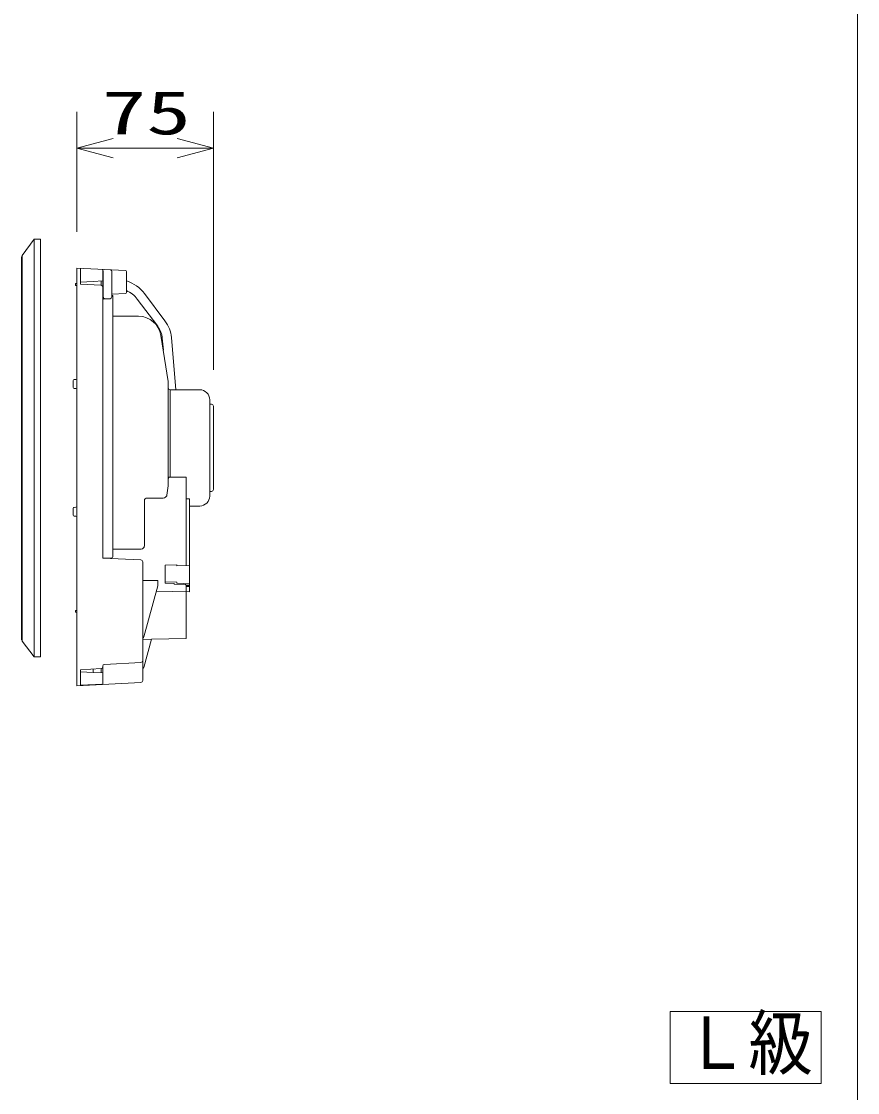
# Model space of a CAD drawing. Units: millimetres, scale not verified. Extents: x -811 to 811, y -280 to 280.
# Drawn here: x -198.6 to -152.6, y -198 to -139 of the extents above; entities that cross this region are included whole.
import ezdxf
from ezdxf.enums import TextEntityAlignment as Align

# ---------------------------------------------------------------- set-up
doc = ezdxf.new("R2010")
doc.units = ezdxf.units.MM
doc.header["$LTSCALE"] = 2
for name, color, linetype, lineweight in [('0-1_MOJI1', 7, 'Continuous', 9), ('0-2_SUNPO', 7, 'Continuous', 9), ('0-3_0', 7, 'Continuous', 9), ('0-6_GAIKEI', 4, 'Continuous', 9), ('0-8_WAKU-M', 7, 'Continuous', 9)]:
    doc.layers.add(name, color=color, linetype=linetype, lineweight=lineweight)
doc.styles.add('ＭＳ ゴシック', font='')
doc.styles.get('ＭＳ ゴシック').set_extended_font_data('MS Gothic')

# ---------------------------------------------------------------- blocks, each defined once
blk = doc.blocks.new('_OPEN30')
at = {"layer": '0-3_0'}
blk.add_line((0, 0), (-2, 0), dxfattribs=at)
blk.add_lwpolyline([(-2, 0.536), (0, 0), (-2, -0.536)], dxfattribs=at)

msp = doc.modelspace()

# ---------------------------------------------------------------- linework, layer by layer
at = {"layer": '0-1_MOJI1'}
msp.add_lwpolyline([(-162.916, -193.497), (-154.595, -193.497), (-154.595, -197.464), (-162.916, -197.464)], close=True, dxfattribs=at)
at = {"layer": '0-2_SUNPO'}
for p, q in [((-195.595, -150.564), (-195.595, -143.964)), ((-188.075, -158.164), (-188.075, -143.964)), ((-193.595, -145.964), (-190.075, -145.964))]:
    msp.add_line(p, q, dxfattribs=at)
at = {"layer": '0-6_GAIKEI', "color": 7}
for p, q in [((-197.945, -150.964), (-198.595, -151.877)), ((-197.945, -150.964), (-197.595, -150.964)), ((-197.595, -150.964), (-197.595, -173.964)), ((-198.645, -151.947), (-198.595, -151.947)), ((-198.645, -173.03), (-198.645, -151.947)), ((-198.595, -151.947), (-198.595, -151.877)), ((-195.595, -152.564), (-192.912, -152.704)), ((-195.595, -152.564), (-195.595, -175.564)), ((-192.865, -152.754), (-192.865, -153.916)), ((-192.912, -153.966), (-193.665, -154.006)), ((-193.665, -154.006), (-193.665, -154.074)), ((-193.665, -154.074), (-193.63, -154.074)), ((-193.61, -155.214), (-193.61, -154.094)), ((-192.193, -155.214), (-193.61, -155.214)), ((-190.555, -158.814), (-190.958, -156.268)), ((-190.555, -159.164), (-190.555, -158.814)), ((-190.455, -159.264), (-188.825, -159.264)), ((-188.275, -165.114), (-188.275, -159.814)), ((-189.38, -165.664), (-189.38, -170.399)), ((-189.38, -165.664), (-188.825, -165.664)), ((-191.216, -170.356), (-189.38, -170.399)), ((-189.58, -170.394), (-189.58, -172.952)), ((-198.645, -173.03), (-198.595, -173.03)), ((-198.595, -173.1), (-198.595, -173.03)), ((-197.945, -173.964), (-198.595, -173.1)), ((-191.478, -172.996), (-191.901, -174.549)), ((-191.478, -172.996), (-189.58, -172.952)), ((-197.945, -173.964), (-197.595, -173.964)), ((-191.965, -174.613), (-191.965, -175.279)), ((-195.595, -175.564), (-192.06, -175.379))]:
    msp.add_line(p, q, dxfattribs=at)
at = {"layer": '0-6_GAIKEI'}
for p, q in [((-197.945, -150.964), (-197.945, -173.964)), ((-198.595, -173.03), (-198.595, -151.947)), ((-195.395, -153.449), (-195.395, -152.574)), ((-194.165, -168.545), (-194.165, -152.654)), ((-194.136, -152.737), (-194.136, -154.15)), ((-193.665, -152.76), (-193.665, -154.006)), ((-194.695, -153.298), (-195.395, -153.335)), ((-194.165, -153.274), (-194.695, -153.302)), ((-194.26, -153.509), (-194.26, -153.279)), ((-195.665, -153.414), (-195.595, -153.414)), ((-195.665, -153.414), (-195.665, -153.514)), ((-195.665, -153.514), (-195.595, -153.514)), ((-194.26, -153.509), (-195.395, -153.449)), ((-194.065, -154.25), (-193.765, -154.25)), ((-193.665, -154.074), (-193.665, -154.15)), ((-193.61, -168.467), (-193.61, -155.214)), ((-195.795, -159.14), (-195.795, -158.756)), ((-195.642, -158.701), (-195.748, -158.706)), ((-195.642, -159.196), (-195.748, -159.19)), ((-190.555, -164.553), (-190.555, -159.164)), ((-190.455, -159.264), (-190.455, -164.07)), ((-188.175, -160.064), (-188.275, -160.064)), ((-188.075, -164.764), (-188.075, -160.164)), ((-190.455, -164.07), (-189.58, -164.07)), ((-189.58, -164.07), (-189.58, -168.948)), ((-188.175, -164.864), (-188.275, -164.864)), ((-195.642, -165.732), (-195.748, -165.738)), ((-191.875, -167.855), (-191.875, -165.361)), ((-190.833, -165.225), (-191.725, -165.225)), ((-189.38, -165.264), (-189.58, -165.269)), ((-189.38, -165.264), (-189.38, -165.664)), ((-195.795, -166.172), (-195.795, -165.788)), ((-195.642, -166.227), (-195.748, -166.222)), ((-193.61, -168.048), (-192.193, -168.048)), ((-194.165, -168.533), (-193.703, -168.532)), ((-194.165, -168.545), (-192.061, -168.637)), ((-193.605, -168.437), (-193.605, -168.262)), ((-191.965, -168.737), (-191.965, -174.613)), ((-190.726, -168.917), (-190.08, -168.906)), ((-190.726, -168.917), (-190.726, -169.908)), ((-190.08, -168.906), (-190.08, -168.956)), ((-190.08, -168.956), (-189.38, -168.945)), ((-191.135, -169.768), (-191.965, -169.768)), ((-190.726, -169.837), (-190.08, -169.867)), ((-190.08, -169.867), (-190.08, -169.918)), ((-190.226, -169.931), (-190.726, -169.908)), ((-190.226, -169.931), (-190.226, -169.965)), ((-189.609, -169.994), (-190.226, -169.965)), ((-190.08, -169.918), (-189.38, -169.951)), ((-189.58, -170.394), (-189.58, -170.007)), ((-189.38, -170.023), (-189.58, -170.016)), ((-189.58, -170.023), (-189.38, -170.023)), ((-189.38, -170.056), (-189.58, -170.056)), ((-189.38, -170.096), (-189.58, -170.096)), ((-195.595, -171.414), (-195.665, -171.414)), ((-195.665, -171.514), (-195.665, -171.414)), ((-195.595, -171.514), (-195.665, -171.514)), ((-191.965, -173.007), (-191.478, -172.996)), ((-194.165, -175.474), (-194.165, -174.484)), ((-194.07, -174.384), (-192.06, -174.279)), ((-194.26, -174.619), (-195.395, -174.678)), ((-195.395, -174.678), (-195.395, -175.553)), ((-194.695, -174.83), (-195.395, -174.793)), ((-194.695, -174.642), (-194.695, -174.83)), ((-194.165, -174.854), (-194.695, -174.826)), ((-194.26, -174.849), (-194.26, -174.619)), ((-194.165, -175.474), (-195.395, -175.538))]:
    msp.add_line(p, q, dxfattribs=at)
at = {"layer": '0-6_GAIKEI', "color": 134}
for p, q in [((-191.139, -155.77), (-192.267, -154.267)), ((-191.867, -153.967), (-190.739, -155.47)), ((-190.829, -157.086), (-190.885, -156.428)), ((-190.387, -156.386), (-190.14, -159.264))]:
    msp.add_line(p, q, dxfattribs=at)
at = {"layer": '0-6_GAIKEI'}
msp.add_lwpolyline([(-191.135, -169.768), (-191.135, -170.058), (-191.901, -172.871)], dxfattribs=at)
for centre, radius, start, end in [((-193.765, -152.76), 0.1, 0, 87), ((-194.265, -153.609), 0.1, 0, 87), ((-194.065, -154.35), 0.1, 90, 180), ((-193.998, -154.151), 0.138, 180, 192.44342), ((-194.015, -154.155), 0.12, 192.24835, 207.26625), ((-194.039, -154.168), 0.0926, 207.22491, 221.70528), ((-194.057, -154.183), 0.0695, 221.496, 240.37218), ((-194.065, -154.197), 0.053, 240.21687, 270), ((-193.765, -154.15), 0.1, 270, 0), ((-195.645, -158.651), 0.05, 273, 0), ((-195.745, -158.756), 0.05, 93, 180), ((-195.745, -159.14), 0.05, 180, 267), ((-195.645, -159.246), 0.05, 0, 87), ((-188.175, -160.164), 0.1, 0, 90), ((-284.224, -150.373), 94.736, 351.07595, 351.39206), ((-190.439, -164.179), 0.116, 150.13223, 180), ((-190.449, -164.172), 0.104, 119.44319, 150.58799), ((-190.455, -164.16), 0.0903, 90, 119.79088), ((-190.816, -165.034), 0.186, 305.6324, 323.62054), ((-190.803, -165.042), 0.171, 323.28346, 350.86638), ((-188.175, -164.764), 0.1, 270, 0), ((-195.745, -165.788), 0.05, 93, 180), ((-195.645, -165.682), 0.05, 273, 0), ((-190.832, -165.011), 0.214, 270, 305.47732), ((-195.745, -166.172), 0.05, 180, 267), ((-195.645, -166.277), 0.05, 0, 87), ((-192.192, -166.721), 1.328, 269.99195, 276.04575), ((-192.073, -167.837), 0.205, 275.80588, 317.0986), ((-192.059, -167.852), 0.184, 317.55068, 351.18766), ((-192.051, -167.855), 0.176, 351.59354, 0), ((-193.703, -168.432), 0.0997, 270, 322.83221), ((-193.698, -168.437), 0.0927, 323.23556, 0), ((-192.065, -168.737), 0.1, 0, 87.4979), ((-194.265, -174.519), 0.1, 273, 0), ((-194.065, -174.484), 0.1, 93, 180), ((-192.065, -174.179), 0.1, 273, 0), ((-194.265, -175.394), 0.1, 273, 304.82818)]:
    msp.add_arc(centre, radius, start, end, dxfattribs=at)
at = {"layer": '0-6_GAIKEI', "color": 7}
for centre, radius, start, end in [((-192.915, -152.754), 0.05, 0, 87), ((-192.915, -153.916), 0.05, 273, 0), ((-193.63, -154.094), 0.02, 0, 90), ((-192.193, -156.464), 1.25, 8.99714, 90), ((-190.455, -159.164), 0.1, 180, 270), ((-188.825, -159.814), 0.55, 0, 90), ((-188.825, -165.114), 0.55, 270, 0), ((-192.065, -175.279), 0.1, 273, 0)]:
    msp.add_arc(centre, radius, start, end, dxfattribs=at)
at = {"layer": '0-6_GAIKEI'}
for centre, major_axis, ratio, start_param, end_param in [((-194.206, -152.737), (-0.0052, -0.0999), 0.706622, 1.607812, 3.141593), ((-191.725, -165.361), (0.15, 0), 0.906308, 1.570796, 3.141593), ((-189.61, -170.006), (0.03, -0.0012), 0.422104, 0.016258, 1.552148), ((-191.998, -172.85), (-0.1, 0), 0.906308, 1.910546, 2.899576), ((-194.265, -175.394), (-0.0052, 0.0999), 0.052264, 3.141593, 3.697096)]:
    msp.add_ellipse(centre, major_axis=major_axis, ratio=ratio, start_param=start_param, end_param=end_param, dxfattribs=at)
at = {"layer": '0-6_GAIKEI', "color": 134}
for centre, major_axis, ratio, start_param, end_param in [((-193.511, -155.033), (2.003, 0.021), 0.929135, 0.598265, 1.232641), ((-193.502, -155.026), (1.495, -0.024), 0.905778, 0.612065, 1.144642), ((-192.067, -154.117), (-0.2, -0.15), 0.324351, 2.90298, 3.141593), ((-192.379, -156.534), (1.999, 0.008), 0.93003, 0.075813, 0.605205), ((-192.382, -156.531), (1.502, -0.008), 0.904252, 0.082313, 0.601307), ((-190.636, -156.407), (-0.249, -0.021), 0.392728, 3.107983, 3.141593)]:
    msp.add_ellipse(centre, major_axis=major_axis, ratio=ratio, start_param=start_param, end_param=end_param, dxfattribs=at)
at = {"layer": '0-6_GAIKEI', "color": 7}
msp.add_ellipse((-191.998, -174.527), major_axis=(-0.1, 0), ratio=0.906308, start_param=1.910549, end_param=2.899576, dxfattribs=at)
at = {"layer": '0-8_WAKU-M'}
msp.add_line((-152.595, 241.536), (-152.595, -238.464), dxfattribs=at)

# ---------------------------------------------------------------- block references
at = {"layer": '0-2_SUNPO', "rotation": 180}
msp.add_blockref('_OPEN30', (-195.595, -145.964), dxfattribs=at)
at = {"layer": '0-2_SUNPO'}
msp.add_blockref('_OPEN30', (-188.075, -145.964), dxfattribs=at)

# ---------------------------------------------------------------- texts
at = {"layer": '0-1_MOJI1', "style": 'ＭＳ ゴシック', "width": 0.9}
msp.add_text('Ｌ級', height=2.889, dxfattribs=at).set_placement((-162.155, -197.535), align=Align.BOTTOM_LEFT)
at = {"layer": '0-2_SUNPO', "style": 'ＭＳ ゴシック', "width": 1.5}
msp.add_text('75', height=2.405, dxfattribs=at).set_placement((-194.216, -145.926), align=Align.BOTTOM_LEFT)

doc.saveas('drawing.dxf')
